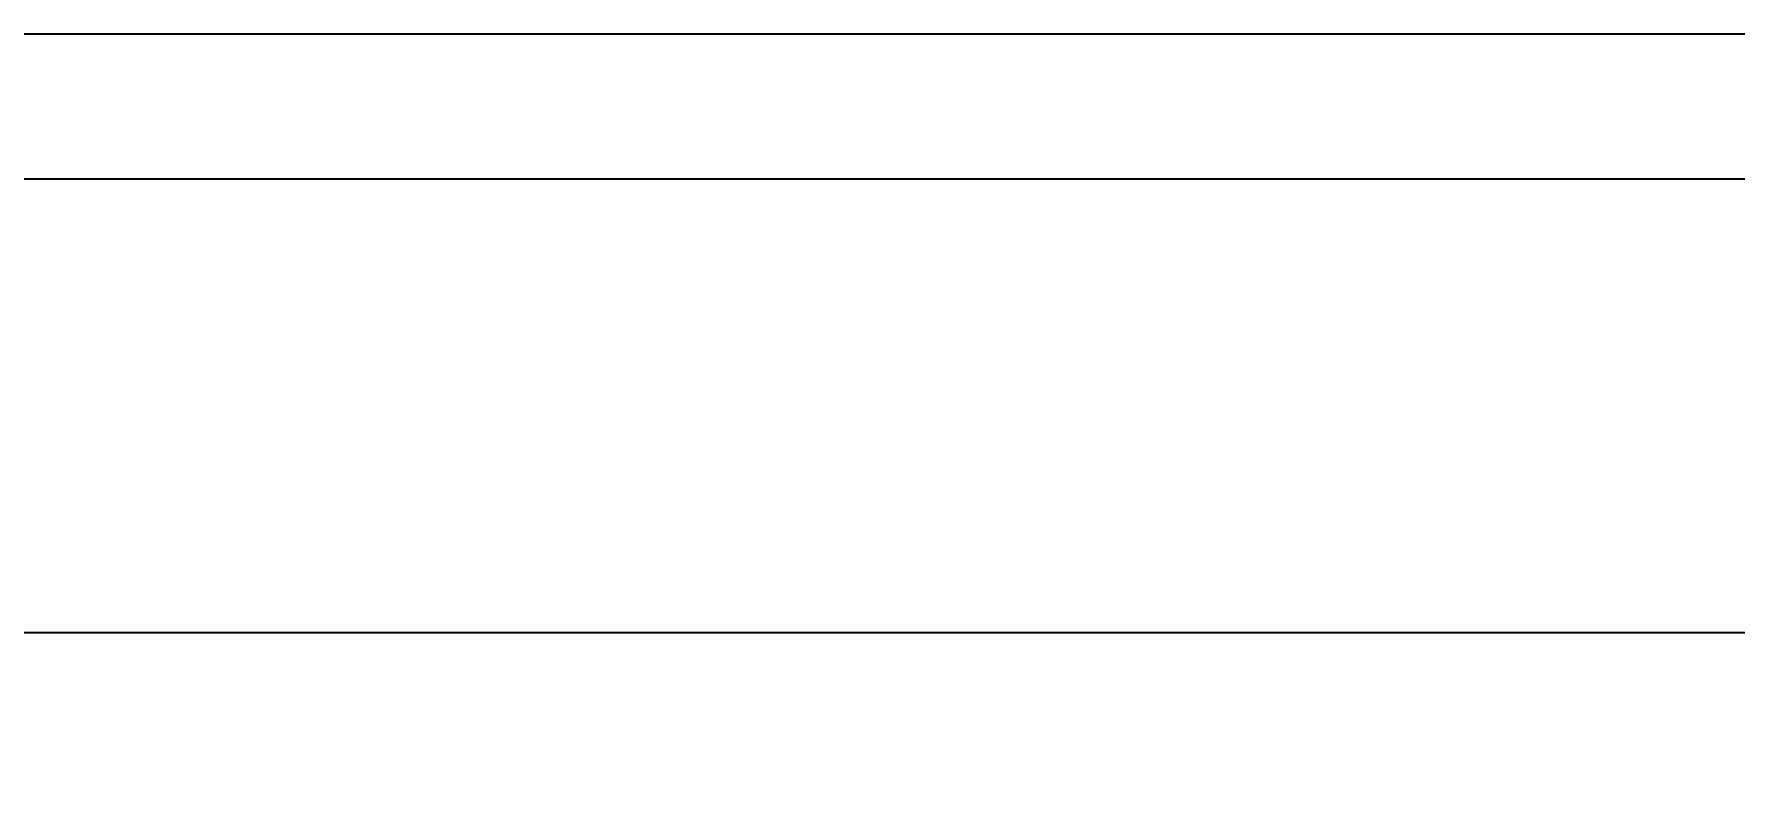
# Model space of a CAD drawing. Header units: inches. Extents: x 3186 to 109360, y -14990 to 740552.
# Drawn here: x 33948 to 39809, y 60289 to 62877 of the extents above; entities that cross this region are included whole.
import ezdxf

# ---------------------------------------------------------------- set-up
doc = ezdxf.new("R2010")
doc.units = ezdxf.units.IN
doc.header["$MEASUREMENT"] = 0
doc.layers.add('GT_1', color=7, linetype='Continuous')
doc.styles.get("Standard").update_dxf_attribs({"font": 'txt', "bigfont": 'gbcbig.shx'})
doc.dimstyles.new('Standard-yuanban', dxfattribs={"dimtxt": 800, "dimasz": 0.18, "dimexe": 0.18, "dimexo": 0.0625, "dimgap": 0.09, "dimtad": 0, "dimtih": 1, "dimtoh": 1, "dimdec": 4, "dimlfac": 0.02, "dimzin": 0, "dimdsep": 46, "dimtxsty": 'Standard', "dimcen": 0.09, "dimadec": 0, "dimazin": 0, "dimtfac": 1, "dimtdec": 4, "dimtofl": 0, "dimtmove": 0, "dimatfit": 3, "dimfxl": 1, "dimtolj": 1, "dimtzin": 0, "dimarcsym": 0})

# ---------------------------------------------------------------- blocks, each defined once
blk = doc.blocks.new('*D92')
at = {"color": 0, "lineweight": -2, "transparency": 16777216}
for p, q in [((4934.4, 62376.9), (4934.4, 60813.4)), ((49484.4, 62376.9), (49484.4, 60813.4)), ((4934.6, 60813.6), (24809.4, 60813.6)), ((49484.3, 60813.6), (29609.5, 60813.6))]:
    blk.add_line(p, q, dxfattribs=at)
at = {"color": 0, "transparency": 16777216}
for points in [[(4934.6, 60813.6), (4934.6, 60813.6), (4934.4, 60813.6)], [(49484.3, 60813.6), (49484.3, 60813.6), (49484.4, 60813.6)]]:
    blk.add_solid(points, dxfattribs=at)
at = {"layer": 'Defpoints', "color": 0, "transparency": 16777216}
for p in [(4934.4, 62376.9), (49484.4, 62376.9), (49484.4, 60813.6)]:
    blk.add_point(p, dxfattribs=at)
at = {"color": 0, "transparency": 16777216, "insert": (27209.4, 60813.6), "char_height": 800, "attachment_point": 5}
blk.add_mtext('\\A1;891.0000', dxfattribs=at)

msp = doc.modelspace()

# ---------------------------------------------------------------- linework, layer by layer
at = {"layer": 'GT_1', "color": 1}
msp.add_line((48984.44132, 62876.93613), (6184.44132, 62876.93613), dxfattribs=at)
at = {"layer": 'GT_1'}
msp.add_line((49484.44132, 62376.93613), (4934.44132, 62376.93613), dxfattribs=at)

# ---------------------------------------------------------------- dimensions: what is measured, and where the dimension line sits
dim = msp.add_linear_dim(base=(49484.44132, 60813.59348), p1=(4934.44132, 62376.93613), p2=(49484.44132, 62376.93613), dimstyle='Standard-yuanban')
dim.commit()
dim.dimension.update_dxf_attribs({"geometry": '*D92', "text_midpoint": (27209.44132, 60813.59348)})

doc.saveas('drawing.dxf')
